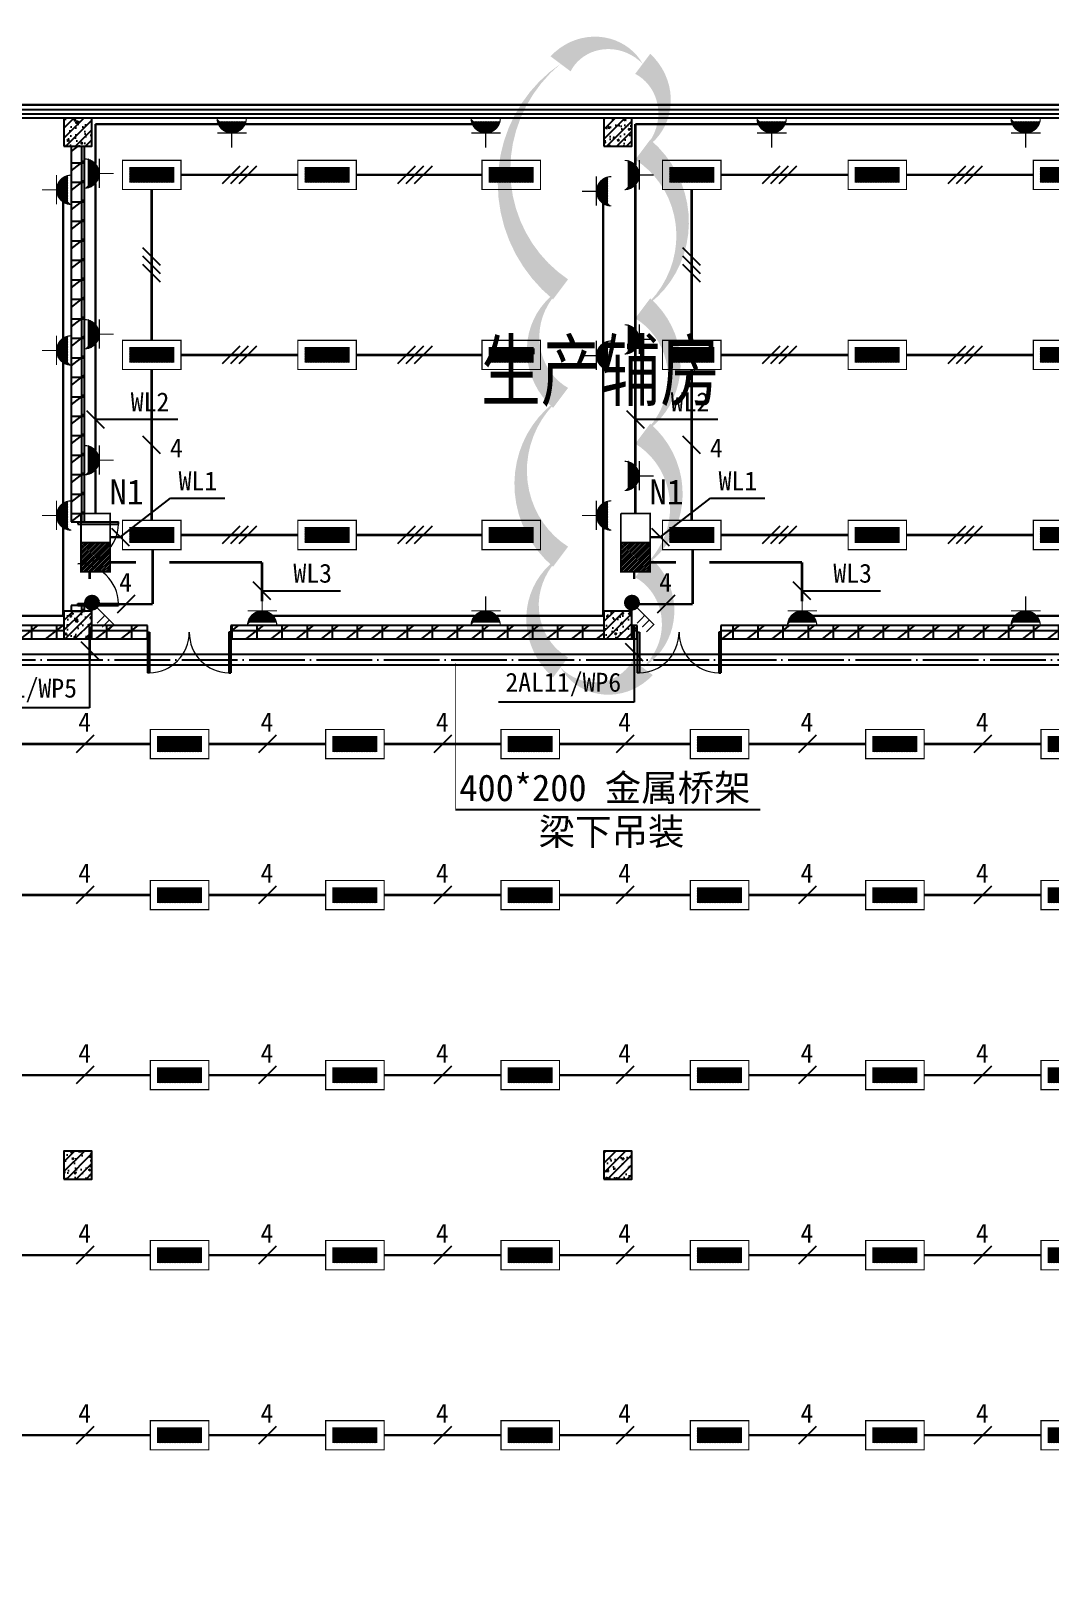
# Model space of a CAD drawing. Header units: millimetres. Extents: x -633009578 to 5705885, y -633235091 to 2571734.
# Drawn here: x 2823974 to 2842287, y 1965543 to 1993171 of the extents above; entities that cross this region are included whole.
import ezdxf

# ---------------------------------------------------------------- set-up
doc = ezdxf.new("R2010")
doc.units = ezdxf.units.MM
doc.header["$LTSCALE"] = 1000
doc.header["$MEASUREMENT"] = 0
doc.linetypes.add('DOTE', pattern=[2.4200000000000004, 2, -0.2, 0.02, -0.2])
doc.layers.get('0').update_dxf_attribs({"color": 9})
for name, color, linetype in [('3T_WOOD', 21, 'Continuous'), ('A-COLUM(柱)', 255, 'Continuous'), ('A-DOOR(门）', 4, 'Continuous'), ('A-F-AREA(计算)', 5, 'Continuous'), ('A-HATH(填充)', 8, 'Continuous'), ('A-TEXT(房间)', 243, 'Continuous'), ('A-WALL(墙)', 255, 'Continuous'), ('A-WINDOW（窗）', 4, 'Continuous'), ('DIM_MODI', 6, 'Continuous'), ('电-强电平面-标注', 3, 'Continuous'), ('电-强电平面-线缆', 3, 'Continuous'), ('电-桥架', 4, 'Continuous'), ('设备-插座', 3, 'Continuous'), ('设备-照明', 3, 'Continuous'), ('设备-箱柜', 3, 'Continuous')]:
    doc.layers.add(name, color=color, linetype=linetype)
doc.styles.add('_TCH', font='simhei.ttf', dxfattribs={"width": 0.75, "bigfont": 'hztxt.shx'})
doc.styles.add('ELEC-DIM', font='simhei.ttf')
doc.styles.add('IDQSTYLE', font='simhei.ttf', dxfattribs={"width": 0.707, "bigfont": 'hztxt.shx'})
pattern_1 = [(0, (-1310557.920547385, -2.793967723846436e-09), (0, 350), []), (37.875, (-1310157.920547385, -2.793967723846436e-09), (-169.61527734408, 218.0766567528281), []), (90, (-1310157.920547385, -2.793967723846436e-09), (-450, 2.755455298081545e-14), [])]

# ---------------------------------------------------------------- blocks, each defined once
blk = doc.blocks.new('$TCHSYS$WIN2D')
for p, q in [((-0.5, 0.5), (0.5, 0.5)), ((0.5, 0.1666666666666666), (-0.5, 0.1666666666666666)), ((0.5, -0.1666666666666667), (-0.5, -0.1666666666666667)), ((-0.4999999999999999, -0.5), (0.5, -0.5))]:
    blk.add_line(p, q)
blk = doc.blocks.new('$DorLib2D$00000002')
for p, q in [((-0.5, -5.684341886080802e-17), (-0.5000000000000007, 0.4875)), ((-0.4750000000000007, 0.4875), (-0.5000000000000007, 0.4875)), ((-0.475, -2.842170943040401e-17), (-0.4750000000000007, 0.4875)), ((0.475, -2.842170943040401e-17), (0.4750000000000007, 0.4875)), ((0.4750000000000007, 0.4875), (0.5000000000000007, 0.4875)), ((0.5, -5.684341886080802e-17), (0.5000000000000007, 0.4875)), ((-0.5, -5.684341886080802e-17), (-0.475, -2.842170943040401e-17)), ((0.5, -5.684341886080802e-17), (0.475, -2.842170943040401e-17))]:
    blk.add_line(p, q)
at = {"lineweight": 13}
for centre, start, end in [((-0.4875, -4.263256414560601e-17), 0, 88.53071641864632), ((0.4875, -4.263256414560601e-17), 91.4692835813537, 180)]:
    blk.add_arc(centre, 0.4875, start, end, dxfattribs=at)
blk = doc.blocks.new('_FZH')
h = blk.add_hatch()
h.set_pattern_fill('钢筋混凝土', color=256, scale=0.1, style=0)
h.set_pattern_definition([(45, (0, 0), (-0.1767766952966369, 0.1767766952966369), []), (50, (0, 0), (0.7172601826007535, -0.06275213498259512), [0.07500000000000001, -0.8250000000000001]), (355, (0, 0), (-0.138751333613, 0.7521921337000119), [0.06, -0.66]), (100.4514, (0.05977168000000001, -0.00522934), (0.5785093817140216, 0.6894395420609536), [0.06374019, -0.701142112]), (46.1842, (0, 0.2), (1.067241048625645, -0.1655190143290181), [0.1125, -1.2375]), (96.6356, (0.088936745, 0.186206693), (0.9346627055487033, 0.9741178709004418), [0.095610288, -1.051713]), (351.1842, (0, 0.2), (0.9346619451336272, 0.9741186009253247), [0.09000000000000001, -0.9900000000000001]), (21, (0.1, 0.15), (0.5969070521184617, -0.4026188906653388), [0.07500000000000001, -0.8250000000000001]), (326, (0.1, 0.15), (0.2433153319215824, 0.7251500450468529), [0.06, -0.66]), (71.4514, (0.149742233, 0.116448394), (0.84022262858149, 0.3225304967099524), [0.06374019, -0.701142112]), (37.50000000000001, (0, 0), (0.01215985531729062, 0.3328938538313115), [0, -0.652, 0, -0.67, 0, -0.6625000000000001]), (7.499999999999999, (0, 0), (0.2630695374421486, 0.3944117118823603), [0, -0.382, 0, -0.637, 0, -0.2525]), (-32.5, (-0.223, 0), (0.533822436172409, -0.02255487173437976), [0, -0.25, 0, -0.78, 0, -1.035]), (-42.5, (-0.323, 0), (0.5831861693423862, 0.1001049823323177), [0, -0.325, 0, -0.518, 0, -0.735])])
h.paths.add_polyline_path([(-0.5, -0.5), (0.5, -0.5), (0.5, 0.5), (-0.5, 0.5)])
blk.add_lwpolyline([(-0.5, -0.5), (0.5, -0.5), (0.5, 0.5), (-0.5, 0.5)], close=True)
blk = doc.blocks.new('9-3-1')
at = {"layer": 'A-HATH(填充)'}
h = blk.add_hatch(dxfattribs=at)
h.set_pattern_fill('空心砖', color=256, scale=100, style=0)
h.set_pattern_definition(pattern_1)
h.paths.add_polyline_path([(1168820.598288298, 1313122.080887664), (1168820.598288292, 1306372.080887347), (1169060.598288292, 1306372.080887347), (1169060.598288298, 1313122.080887664)])
h = blk.add_hatch(dxfattribs=at)
h.set_pattern_fill('空心砖', color=256, scale=100, style=0)
h.set_pattern_definition(pattern_1)
h.paths.add_polyline_path([(1168820.598288294, 1304772.080887664), (1169060.598288294, 1304772.080887664), (1169060.598288292, 1304872.080887855), (1168820.598288292, 1304872.080887855)])
h = blk.add_hatch(dxfattribs=at)
h.set_pattern_fill('空心砖', color=256, scale=100, style=0)
h.set_pattern_definition(pattern_1)
h.paths.add_polyline_path([(1168690.598288325, 1304272.080887664), (1168690.598288325, 1304512.080887653), (1161590.598288573, 1304512.080887661), (1161590.598288573, 1304272.080887661)])
h = blk.add_hatch(dxfattribs=at)
h.set_pattern_fill('空心砖', color=256, scale=100, style=0)
h.set_pattern_definition(pattern_1)
h.paths.add_polyline_path([(1169190.598288325, 1304512.080887657), (1169190.598288325, 1304272.080887647), (1170190.598288065, 1304272.080887624), (1170190.598288065, 1304512.080887675)])
h = blk.add_hatch(dxfattribs=at)
h.set_pattern_fill('空心砖', color=256, scale=100, style=0)
h.set_pattern_definition(pattern_1)
h.paths.add_polyline_path([(1178390.598288325, 1304272.080887664), (1178390.598288325, 1304512.080887653), (1171690.598288065, 1304512.080887675), (1171690.598288065, 1304272.080887624)])
h = blk.add_hatch(dxfattribs=at)
h.set_pattern_fill('空心砖', color=256, scale=100, style=0)
h.set_pattern_definition(pattern_1)
h.paths.add_polyline_path([(1178890.598288325, 1304512.080887627), (1178890.598288325, 1304272.080887663), (1178990.598288065, 1304272.080887667), (1178990.598288065, 1304512.080887617)])
h = blk.add_hatch(dxfattribs=at)
h.set_pattern_fill('空心砖', color=256, scale=100, style=0)
h.set_pattern_definition(pattern_1)
h.paths.add_polyline_path([(1188240.598288327, 1304272.080887664), (1188240.598288327, 1304512.080887652), (1180490.598288065, 1304512.080887617), (1180490.598288065, 1304272.080887667)])
at = {"layer": 'A-F-AREA(计算)'}
blk.add_lwpolyline([(1121700.575826842, 1313862.080936), (1255980.575826842, 1313862.080936), (1255980.575826842, 1177782.080936), (1121700.575826842, 1177782.080936)], close=True, dxfattribs=at)
at = {"layer": 'A-WALL(墙)'}
for p, q in [((1168820.598288298, 1313122.080887664), (1168820.598288292, 1306372.080887347)), ((1169060.598288292, 1306372.080887347), (1169060.598288298, 1313122.080887664)), ((1168820.598288292, 1306372.080887347), (1169060.598288292, 1306372.080887347)), ((1169060.598288292, 1304872.080887855), (1168820.598288292, 1304872.080887855)), ((1168820.598288292, 1304872.080887855), (1168820.598289033, 1304772.080887693)), ((1169060.598288902, 1304772.080887693), (1169060.598288292, 1304872.080887855)), ((1168690.598288553, 1304512.080887666), (1161590.598288573, 1304512.080887661)), ((1170190.598288065, 1304512.080887675), (1169190.598288553, 1304512.080887727)), ((1170190.598288065, 1304272.080887624), (1170190.598288065, 1304512.080887675)), ((1178390.598288553, 1304512.080887632), (1171690.598288065, 1304512.080887675)), ((1171690.598288065, 1304512.080887675), (1171690.598288065, 1304272.080887624)), ((1178990.598288065, 1304512.080887617), (1178890.598288553, 1304512.080887737)), ((1178990.598288065, 1304272.080887667), (1178990.598288065, 1304512.080887617)), ((1188240.598288553, 1304512.080887625), (1180490.598288065, 1304512.080887617)), ((1180490.598288065, 1304512.080887617), (1180490.598288065, 1304272.080887667)), ((1161590.598288573, 1304272.080887661), (1168690.598288553, 1304272.080887658)), ((1169190.598288553, 1304272.080887519), (1170190.598288065, 1304272.080887624)), ((1171690.598288065, 1304272.080887624), (1178390.598288553, 1304272.080887666)), ((1178890.598288553, 1304272.080887342), (1178990.598288065, 1304272.080887667)), ((1180490.598288065, 1304272.080887667), (1188240.598288553, 1304272.080887645))]:
    blk.add_line(p, q, dxfattribs=at)
at = {"layer": 'DIM_MODI', "color": 8}
blk.add_lwpolyline([(1177611.389501434, 1314599.572187651, 0, 450, 0.5), (1177611.389501434, 1310549.572187651, 0, 450, 0.5), (1177611.389501434, 1308599.572187651, 0, 450, 0.5), (1177611.389501434, 1305749.572187651, 0, 450, 0.5), (1177611.389501434, 1303758.751575226, 0, 450, 0.5), (1179087.587533767, 1303758.751575226, 0, 450, 0.5), (1179087.587533767, 1305558.751575226, 0, 450, 0.5), (1179087.587533767, 1307958.751575226, 0, 450, 0.5), (1179087.587533767, 1310208.751575226, 0, 450, 0.5), (1179087.587533767, 1313058.751575226, 0, 450, 0.5), (1179087.587533767, 1314599.572187651, 0, 450, 0.5)], format="xyseb", close=True, dxfattribs=at)
at = {"layer": 'A-COLUM(柱)', "xscale": 500, "yscale": 500, "zscale": 500}
for p in [(1168940.598288325, 1313372.080887664), (1178640.598288325, 1313372.080887664), (1168940.598288325, 1304522.080887664), (1178640.598288325, 1304522.080887664), (1168940.598288325, 1294822.080887664), (1178640.598288325, 1294822.080887664)]:
    blk.add_blockref('_FZH', p, dxfattribs=at)
at = {"layer": 'A-DOOR(门）', "extrusion": (0, 0, -1), "xscale": -1500, "yscale": 1500, "zscale": 1500}
for p, rotation in [((-1168940.598288298, 1305622.080887664), 90.00000000000001), ((-1170940.598288252, 1304392.080887653), 180), ((-1179740.598288252, 1304392.080887653), 180)]:
    blk.add_blockref('$DorLib2D$00000002', p, dxfattribs=dict(at, rotation=rotation))
at = {"layer": 'A-WINDOW（窗）', "extrusion": (0, 0, -1), "xscale": -50000.04198255227, "yscale": 240, "zscale": 50000.04198255227, "rotation": 180}
blk.add_blockref('$TCHSYS$WIN2D', (-1162840.577297804, 1313742.080887664), dxfattribs=at)
at = {"layer": 'A-TEXT(房间)', "style": '_TCH', "width": 0.75}
blk.add_text('生产辅房', height=1050, dxfattribs=at).set_placement((1176180.973669595, 1308564.934829714))
blk = doc.blocks.new('*X353')
at = {"color": 0, "linetype": 'Continuous'}
for p, q in [((277.1059544658493, 221.9516255332986), (279.536990929048, 224.3826619964973)), ((277.1059544658493, 222.2344682457732), (279.2541482165735, 224.3826619964973)), ((277.1059544658493, 222.5173109582479), (278.9713055040988, 224.3826619964973)), ((277.1059544658493, 222.8001536707225), (278.6884627916242, 224.3826619964973)), ((277.1059544658493, 223.0829963831971), (278.4056200791496, 224.3826619964973)), ((277.1059544658493, 223.3658390956717), (278.122777366675, 224.3826619964973)), ((277.1059544658493, 223.6486818081463), (277.8399346542004, 224.3826619964973)), ((277.1059544658493, 223.9315245206209), (277.5570919417257, 224.3826619964973)), ((277.1059544658493, 224.2143672330955), (277.2742492292511, 224.3826619964973)), ((277.3198336415227, 221.8826619964973), (279.8198336415227, 224.3826619964973)), ((277.6026763539973, 221.8826619964973), (280.1026763539973, 224.3826619964973)), ((277.8855190664719, 221.8826619964973), (280.3855190664719, 224.3826619964973)), ((278.1683617789465, 221.8826619964973), (280.6683617789466, 224.3826619964973)), ((278.4512044914212, 221.8826619964973), (280.9512044914212, 224.3826619964973)), ((278.7340472038958, 221.8826619964973), (281.2340472038958, 224.3826619964973)), ((279.0168899163704, 221.8826619964973), (281.5168899163704, 224.3826619964973)), ((279.299732628845, 221.8826619964973), (281.799732628845, 224.3826619964973)), ((279.5825753413196, 221.8826619964973), (282.0825753413196, 224.3826619964973)), ((279.8654180537943, 221.8826619964973), (282.3654180537943, 224.3826619964973)), ((280.1482607662689, 221.8826619964973), (282.6482607662689, 224.3826619964973)), ((280.4311034787435, 221.8826619964973), (282.9311034787435, 224.3826619964973)), ((280.7139461912181, 221.8826619964973), (283.2139461912181, 224.3826619964973)), ((280.9967889036927, 221.8826619964973), (283.4967889036927, 224.3826619964973)), ((281.2796316161674, 221.8826619964973), (283.7796316161674, 224.3826619964973)), ((281.5624743286419, 221.8826619964973), (284.062474328642, 224.3826619964973)), ((281.8453170411166, 221.8826619964973), (284.3453170411166, 224.3826619964973)), ((282.1281597535912, 221.8826619964973), (284.6059544658494, 224.3604567087555)), ((282.4110024660658, 221.8826619964973), (284.6059544658494, 224.0776139962809)), ((282.6938451785405, 221.8826619964973), (284.6059544658494, 223.7947712838063)), ((282.976687891015, 221.8826619964973), (284.6059544658494, 223.5119285713317)), ((283.2595306034897, 221.8826619964973), (284.6059544658494, 223.229085858857)), ((283.5423733159643, 221.8826619964973), (284.6059544658494, 222.9462431463824)), ((283.8252160284389, 221.8826619964973), (284.6059544658494, 222.6634004339078)), ((284.1080587409135, 221.8826619964973), (284.6059544658494, 222.3805577214332)), ((284.3909014533882, 221.8826619964973), (284.6059544658494, 222.0977150089586))]:
    blk.add_line(p, q, dxfattribs=at)
blk = doc.blocks.new('HC000062')
at = {"color": 0, "linetype": 'Continuous', "const_width": 0.2}
for points in [[(-4.97662087547036, 2.499999999999943), (5.023379124529697, 2.499999999999943), (5.023379124529697, -2.500000000000057), (-4.97662087547036, -2.500000000000057), (-4.97662087547036, 2.499999999999943)], [(-3.72662087547036, 1.25), (-3.72662087547036, -1.250000000000057), (3.773379124529697, -1.250000000000057), (3.773379124529697, 1.25), (-3.72662087547036, 1.25)]]:
    blk.add_lwpolyline(points, dxfattribs=at)
at = {"color": 0, "linetype": 'Continuous'}
blk.add_blockref('*X353', (-280.8325753413197, -223.1326619964974), dxfattribs=at)
at = {"color": 0, "style": 'IDQSTYLE', "width": 0.7}
blk.add_attdef('PSFHATT', (7.023379124529697, -2.500000000000057), '', height=2.5, dxfattribs=at)
blk = doc.blocks.new('*X285')
at = {"color": 0, "linetype": 'Continuous'}
for p, q in [((159.595646846908, 156.7672197221619), (159.6233466819307, 156.7949195571846)), ((159.6640079704214, 156.5527381332005), (159.9061893944054, 156.7949195571846)), ((159.747532531186, 156.3534199814905), (160.18903210688, 156.7949195571846)), ((159.8446775338837, 156.1677222717137), (160.4718748193546, 156.7949195571846)), ((159.9544025265515, 155.9946045519069), (160.7547175318292, 156.7949195571846)), ((160.0760273856543, 155.833386698535), (161.0375602443038, 156.7949195571846)), ((160.2091522122192, 155.6836688126253), (161.3204029567785, 156.7949195571846)), ((160.3536147760518, 155.5452886639833), (161.6032456692531, 156.7949195571846)), ((160.5094741859558, 155.4183053614127), (161.8860883817277, 156.7949195571846)), ((160.6770167777584, 155.3030052407406), (162.1689310942023, 156.7949195571846)), ((160.8567856433337, 155.1999313938414), (162.451773806677, 156.7949195571846)), ((161.0496413096342, 155.1099443476672), (162.7346165191516, 156.7949195571846)), ((161.2568708631404, 155.0343311886988), (163.0174592316262, 156.7949195571846)), ((161.4803825063601, 154.9750001194438), (163.3003019441008, 156.7949195571846)), ((161.7230685552892, 154.9348434558983), (163.5831446565754, 156.7949195571846)), ((161.9895441276247, 154.9184763157592), (163.86598736905, 156.7949195571846)), ((162.2878715788766, 154.9339610545365), (164.4937876543064, 157.1398771299663)), ((162.6346011340941, 154.9978478972794), (164.4299008115636, 156.7931475747489)), ((163.0778250055067, 155.1582290562173), (164.2695196526256, 156.3499237033363))]:
    blk.add_line(p, q, dxfattribs=at)
blk = doc.blocks.new('HC001597')
at = {"color": 0, "linetype": 'Continuous', "const_width": 0.2}
for points in [[(0, 1.876521703951876), (0, 4.376521703951876)], [(2.549372027147328, 1.900129832397506), (-2.483025305961492, 1.900129832397506)], [(2.421006983541884, 0), (-2.421006983541884, 0)]]:
    blk.add_lwpolyline(points, dxfattribs=at)
blk.add_lwpolyline([(2.5, -0.6234782960481243, 0.1989123673796542), (1.76776695296634, 1.144288656918215, 0.1989123673796558), (4.205349176516791e-17, 1.876521703951876, 0.1989123673796558), (-1.76776695296634, 1.144288656918216, 0.1989123673796542), (-2.5, -0.6234782960481239)], format="xyb", dxfattribs=at)
at = {"color": 0, "linetype": 'Continuous', "rotation": 180}
blk.add_blockref('*X285', (162.0093508556101, 156.7949195571846), dxfattribs=at)
at = {"color": 0, "style": 'IDQSTYLE', "width": 0.7}
blk.add_attdef('PSFHATT', (4.549372027147328, -0.6234783060481244), '', height=2.5, dxfattribs=at)
blk = doc.blocks.new('*X153')
at = {"color": 0, "linetype": 'Continuous'}
for p, q in [((234.7655414724513, 317.9212989399893), (239.3433150387835, 322.4990725063215)), ((234.7655414724513, 318.3455630087012), (238.9190509700716, 322.4990725063215)), ((234.7655414724513, 318.7698270774131), (238.4947869013596, 322.4990725063215)), ((234.7655414724513, 319.1940911461251), (238.0705228326477, 322.4990725063215)), ((234.7655414724513, 319.618355214837), (237.6462587639358, 322.4990725063215)), ((234.7655414724513, 320.0426192835489), (237.2219946952239, 322.4990725063215)), ((234.7655414724513, 320.4668833522609), (236.797730626512, 322.4990725063215)), ((234.7655414724513, 320.8911474209728), (236.3734665578, 322.4990725063215)), ((234.7655414724513, 321.3154114896847), (235.9492024890881, 322.4990725063215)), ((234.7655414724513, 321.7396755583966), (235.5249384203761, 322.4990725063215)), ((234.7655414724513, 322.1639396271086), (235.1006743516642, 322.4990725063215)), ((234.7675791074955, 317.4990725063215), (239.7655414724513, 322.4970348712774)), ((235.1918431762074, 317.4990725063215), (239.7655414724513, 322.0727708025654)), ((235.6161072449193, 317.4990725063215), (239.7655414724513, 321.6485067338535)), ((236.0403713136312, 317.4990725063215), (239.7655414724513, 321.2242426651416)), ((236.4646353823431, 317.4990725063215), (239.7655414724513, 320.7999785964296)), ((236.8888994510551, 317.4990725063215), (239.7655414724513, 320.3757145277177)), ((237.313163519767, 317.4990725063215), (239.7655414724513, 319.9514504590058)), ((237.7374275884789, 317.4990725063215), (239.7655414724513, 319.5271863902939)), ((238.1616916571909, 317.4990725063215), (239.7655414724513, 319.1029223215819)), ((238.5859557259028, 317.4990725063215), (239.7655414724513, 318.67865825287)), ((239.0102197946147, 317.4990725063215), (239.7655414724513, 318.2543941841581)), ((239.4344838633266, 317.4990725063215), (239.7655414724513, 317.8301301154461))]:
    blk.add_line(p, q, dxfattribs=at)
blk = doc.blocks.new('HC000435')
at = {"color": 0, "linetype": 'Continuous'}
blk.add_line((2.5, 0), (-2.5, 0), dxfattribs=at)
at = {"color": 0, "linetype": 'Continuous', "const_width": 0.3}
for points in [[(2.5, 0), (2.5, 5), (-2.5, 5)], [(-2.5, 5), (-2.5, 0)], [(-2.5, 0), (-2.5, -5), (2.5, -5), (2.5, 0)]]:
    blk.add_lwpolyline(points, dxfattribs=at)
at = {"color": 0, "linetype": 'Continuous'}
blk.add_blockref('*X153', (-237.2655414724513, -322.4990725063215), dxfattribs=at)
at = {"color": 0, "style": 'IDQSTYLE', "width": 0.7}
blk.add_attdef('PSFHATT', (4.500000000000028, -5), '', height=2.5, dxfattribs=at)
blk = doc.blocks.new('*X155')
at = {"color": 0, "linetype": 'Continuous'}
for p, q in [((261.9988066744281, 135.850956910748), (263.2375091559566, 137.0896593922765)), ((262.0234026256783, 135.5927101495236), (263.4957559171792, 137.0650634410244)), ((262.0463461952987, 136.1813391440932), (262.9071269225657, 137.0421198713602)), ((262.0884022348038, 135.3748670461744), (263.7135990205094, 137.00006383188)), ((262.1829592200917, 135.1865813189878), (263.9018847477136, 136.9055068466096)), ((262.3023466942452, 135.0231260806666), (264.0653399860179, 136.7861193724393)), ((262.4446987243758, 134.8826353983226), (264.205830668362, 136.6437673423088)), ((262.6100901587723, 134.7651841202445), (264.3232819464568, 136.478375907929)), ((262.8005700291263, 134.6728212781239), (264.4156447885779, 136.2878960375755)), ((263.0211904412342, 134.6105989777572), (264.4778670889456, 136.0672756254685)), ((263.2836307586351, 134.5901965826834), (264.4982694840214, 135.8048353080697)), ((263.6234742990336, 134.6471974106073), (264.4412686561033, 135.464991767677))]:
    blk.add_line(p, q, dxfattribs=at)
blk = doc.blocks.new('HC000111')
at = {"color": 0, "linetype": 'Continuous', "const_width": 0.2}
for points in [[(0.8838834764831975, 2.133883476483163), (3.750000000000091, 5), (5.000000000000091, 3.75)], [(2.221789122165297, 3.388795923702901), (3.514416944097014, 2.132759994237858)], [(2.898879886034229, 4.275409520972289), (4.191507707965946, 3.019373591507303)]]:
    blk.add_lwpolyline(points, dxfattribs=at)
blk.add_lwpolyline([(0.8838834764833108, 0.3661165235168934, 0.1989123673796338), (1.250000000000034, 1.250000000000057, 0.1989123673796269), (0.8838834764832544, 2.13388347648322, 0.1989123673796352), (9.12880881998035e-14, 2.5, 0.1989123673796539), (-0.8838834764830719, 2.13388347648322, 0.1989123673796721), (-1.249999999999966, 1.250000000000057, 0.1989123673796564), (-0.8838834764831855, 0.3661165235168368, 0.198912367379673), (9.087175456556906e-14, 0, 0.198912367379652)], format="xyb", close=True, dxfattribs=at)
at = {"color": 0, "linetype": 'Continuous'}
blk.add_blockref('*X155', (-263.2487560761181, -134.5897099905746), dxfattribs=at)
at = {"color": 0, "style": 'IDQSTYLE', "width": 0.7}
blk.add_attdef('PSFHATT', (7.000000000000091, -1e-08), '', height=2.5, dxfattribs=at)

msp = doc.modelspace()

# ---------------------------------------------------------------- linework, layer by layer
at = {"layer": '电-强电平面-标注'}
for p, q in [((2827731.547865591, 1990742.02928151), (2827413.349814056, 1990423.831229976)), ((2827881.547865591, 1990742.02928151), (2827563.349814056, 1990423.831229976)), ((2828031.547865591, 1990742.02928151), (2827713.349814056, 1990423.831229976)), ((2830881.547865591, 1990742.02928151), (2830563.349814056, 1990423.831229976)), ((2831031.547865591, 1990742.02928151), (2830713.349814056, 1990423.831229976)), ((2831181.547865591, 1990742.02928151), (2830863.349814056, 1990423.831229976)), ((2837431.547865591, 1990742.029281502), (2837113.349814056, 1990423.831229969)), ((2837581.547865591, 1990742.029281502), (2837263.349814056, 1990423.831229969)), ((2837731.547865591, 1990742.029281502), (2837413.349814056, 1990423.831229969)), ((2840765.047865591, 1990742.029281502), (2840446.849814056, 1990423.831229969)), ((2840915.047865591, 1990742.029281502), (2840596.849814056, 1990423.831229969)), ((2841065.047865591, 1990742.029281502), (2840746.849814056, 1990423.831229969)), ((2826304.093057515, 1988957.164563309), (2825985.895005982, 1989275.362614844)), ((2836004.093057515, 1988957.164563301), (2835685.895005982, 1989275.362614836)), ((2826304.093057515, 1988807.164563309), (2825985.895005982, 1989125.362614844)), ((2826304.093057515, 1988657.164563309), (2825985.895005982, 1988975.362614844)), ((2836004.093057515, 1988807.164563301), (2835685.895005982, 1989125.362614836)), ((2836004.093057515, 1988657.164563301), (2835685.895005982, 1988975.362614836)), ((2827731.547865591, 1987508.695948176), (2827413.349814056, 1987190.497896643)), ((2827881.547865591, 1987508.695948176), (2827563.349814056, 1987190.497896643)), ((2828031.547865591, 1987508.695948176), (2827713.349814056, 1987190.497896643)), ((2830881.547865591, 1987508.695948176), (2830563.349814056, 1987190.497896643)), ((2831031.547865591, 1987508.695948176), (2830713.349814056, 1987190.497896643)), ((2831181.547865591, 1987508.695948176), (2830863.349814056, 1987190.497896643)), ((2837431.547865591, 1987508.695948169), (2837113.349814056, 1987190.497896636)), ((2837581.547865591, 1987508.695948169), (2837263.349814056, 1987190.497896636)), ((2837731.547865591, 1987508.695948169), (2837413.349814056, 1987190.497896636)), ((2840765.047865591, 1987508.695948169), (2840446.849814056, 1987190.497896636)), ((2840915.047865591, 1987508.695948169), (2840596.849814056, 1987190.497896636)), ((2841065.047865591, 1987508.695948169), (2840746.849814056, 1987190.497896636)), ((2824976.400974233, 1986353.099025752), (2825294.599025768, 1986034.900974219)), ((2825135.5, 1986193.999999986), (2825623.5, 1986193.999999986)), ((2825623.5, 1986193.999999986), (2826618.436708861, 1986193.999999986)), ((2834676.400974233, 1986353.099025745), (2834994.599025768, 1986034.900974212)), ((2834835.5, 1986193.999999978), (2835323.5, 1986193.999999978)), ((2835323.5, 1986193.999999978), (2836318.436708861, 1986193.999999978)), ((2826304.093057516, 1985573.831229976), (2825985.895005981, 1985892.02928151)), ((2836004.093057516, 1985573.831229969), (2835685.895005981, 1985892.029281502)), ((2825582, 1984077.869160538), (2826483.5, 1984774.999999986)), ((2826483.5, 1984774.999999986), (2827459.449367089, 1984774.999999986)), ((2835282, 1984077.869160531), (2836183.5, 1984774.999999978)), ((2836183.5, 1984774.999999978), (2837159.449367089, 1984774.999999978)), ((2827731.547865591, 1984275.362614843), (2827413.349814056, 1983957.16456331)), ((2827881.547865591, 1984275.362614843), (2827563.349814056, 1983957.16456331)), ((2828031.547865591, 1984275.362614843), (2827713.349814056, 1983957.16456331)), ((2830881.547865591, 1984275.362614843), (2830563.349814056, 1983957.16456331)), ((2831031.547865591, 1984275.362614843), (2830713.349814056, 1983957.16456331)), ((2831181.547865591, 1984275.362614843), (2830863.349814056, 1983957.16456331)), ((2837431.547865591, 1984275.362614835), (2837113.349814056, 1983957.164563302)), ((2837581.547865591, 1984275.362614835), (2837263.349814056, 1983957.164563302)), ((2837731.547865591, 1984275.362614835), (2837413.349814056, 1983957.164563302)), ((2840765.047865591, 1984275.362614835), (2840446.849814056, 1983957.164563302)), ((2840915.047865591, 1984275.362614835), (2840596.849814056, 1983957.164563302)), ((2841065.047865591, 1984275.362614835), (2840746.849814056, 1983957.164563302)), ((2825422.900974232, 1984236.968186304), (2825741.099025768, 1983918.770134773)), ((2835122.900974232, 1984236.968186297), (2835441.099025768, 1983918.770134765)), ((2828285.599025767, 1982954.400974219), (2827967.400974233, 1983272.599025752)), ((2837985.599025767, 1982954.400974212), (2837667.400974233, 1983272.599025745)), ((2825841.622489381, 1983033.099025753), (2825523.424437848, 1982714.900974218)), ((2828126.5, 1983113.499999986), (2828545, 1983113.499999986)), ((2828545, 1983113.499999986), (2829539.936708861, 1983113.499999986)), ((2835541.622489381, 1983033.099025745), (2835223.424437848, 1982714.900974211)), ((2837826.5, 1983113.499999978), (2838245, 1983113.499999978)), ((2838245, 1983113.499999978), (2839239.936708861, 1983113.499999978)), ((2824871.805677295, 1982203.599025767), (2825190.003728829, 1981885.400974233)), ((2825030.904703062, 1982044.5), (2825030.904703062, 1981010)), ((2834652.829540906, 1982174.599025767), (2834971.02759244, 1981856.400974233)), ((2834811.928566673, 1982015.5), (2834811.928566673, 1981115.5)), ((2825030.904703062, 1981010), (2822598.626222049, 1981010)), ((2834811.928566673, 1981115.5), (2832373.953883129, 1981115.5)), ((2825106.547865569, 1980521.029281538), (2824788.349814036, 1980202.831230003)), ((2828381.54786559, 1980521.029281525), (2828063.349814057, 1980202.83122999)), ((2831531.54786559, 1980521.029281525), (2831213.349814057, 1980202.83122999)), ((2834806.547865569, 1980521.029281538), (2834488.349814036, 1980202.831230003)), ((2838081.54786559, 1980521.029281525), (2837763.349814057, 1980202.83122999)), ((2841231.54786559, 1980521.029281525), (2840913.349814057, 1980202.83122999)), ((2825106.547865569, 1977808.695948195), (2824788.349814036, 1977490.49789666)), ((2828381.54786559, 1977808.695948191), (2828063.349814057, 1977490.497896657)), ((2831531.54786559, 1977808.695948191), (2831213.349814057, 1977490.497896657)), ((2834806.547865569, 1977808.695948195), (2834488.349814036, 1977490.49789666)), ((2838081.54786559, 1977808.695948191), (2837763.349814057, 1977490.497896657)), ((2841231.54786559, 1977808.695948191), (2840913.349814057, 1977490.497896657)), ((2825106.547865569, 1974575.362614861), (2824788.349814036, 1974257.164563327)), ((2828381.54786559, 1974575.362614858), (2828063.349814057, 1974257.164563323)), ((2831531.54786559, 1974575.362614858), (2831213.349814057, 1974257.164563323)), ((2834806.547865569, 1974575.362614861), (2834488.349814036, 1974257.164563327)), ((2838081.54786559, 1974575.362614858), (2837763.349814057, 1974257.164563323)), ((2841231.54786559, 1974575.362614858), (2840913.349814057, 1974257.164563323)), ((2825106.547865569, 1971342.029281528), (2824788.349814036, 1971023.831229993)), ((2828381.54786559, 1971342.029281525), (2828063.349814057, 1971023.83122999)), ((2831531.54786559, 1971342.029281525), (2831213.349814057, 1971023.83122999)), ((2834806.547865569, 1971342.029281528), (2834488.349814036, 1971023.831229993)), ((2838081.54786559, 1971342.029281525), (2837763.349814057, 1971023.83122999)), ((2841231.54786559, 1971342.029281525), (2840913.349814057, 1971023.83122999)), ((2825106.547865569, 1968108.695948195), (2824788.349814036, 1967790.49789666)), ((2828381.54786559, 1968108.695948191), (2828063.349814057, 1967790.497896657)), ((2831531.54786559, 1968108.695948191), (2831213.349814057, 1967790.497896657)), ((2834806.547865569, 1968108.695948195), (2834488.349814036, 1967790.49789666)), ((2838081.54786559, 1968108.695948191), (2837763.349814057, 1967790.497896657)), ((2841231.54786559, 1968108.695948191), (2840913.349814057, 1967790.497896657))]:
    msp.add_line(p, q, dxfattribs=at)
at = {"layer": '电-强电平面-线缆', "color": 1, "linetype": 'Continuous', "const_width": 45}
for points in [[(2825135.5, 1990782.167538046), (2825135.5, 1991494.499999986)], [(2825135.5, 1991494.499999986), (2827342.457099674, 1991494.499999986)], [(2827823.542900326, 1991494.499999986), (2831905.457099674, 1991494.499999986)], [(2834835.5, 1990755.667538038), (2834835.5, 1991494.499999978)], [(2834835.5, 1991494.499999978), (2837042.457099674, 1991494.499999978)], [(2837523.542900326, 1991494.499999978), (2841605.457099674, 1991494.499999978)], [(2825135.5, 1985635.167538046), (2825135.5, 1990431.832461925)], [(2826144.994031748, 1990320.430255743), (2826144.994031748, 1987612.09692241)], [(2826672.448839824, 1990582.930255743), (2828772.448839824, 1990582.930255743)], [(2829822.448839824, 1990582.930255743), (2832080.948839824, 1990582.930255743)], [(2834835.5, 1985351.667538038), (2834835.5, 1990405.332461917)], [(2835844.994031748, 1990320.430255736), (2835844.994031748, 1987612.096922402)], [(2836372.448839824, 1990582.930255736), (2838655.948839824, 1990582.930255736)], [(2839705.948839824, 1990582.930255736), (2841982.948839824, 1990582.930255736)], [(2824556.203309018, 1984686.11438491), (2824556.203309018, 1990095.885615061)], [(2834256.203309022, 1984686.114384902), (2834256.203309022, 1990069.385615053)], [(2826672.448839824, 1987349.59692241), (2828772.448839824, 1987349.59692241)], [(2829822.448839824, 1987349.59692241), (2832080.948839824, 1987349.59692241)], [(2836372.448839824, 1987349.596922402), (2838655.948839824, 1987349.596922402)], [(2839705.948839824, 1987349.596922402), (2841982.948839824, 1987349.596922402)], [(2826144.994031748, 1987087.09692241), (2826144.994031748, 1984378.763589076)], [(2835844.994031748, 1987087.096922402), (2835844.994031748, 1984378.763589069)], [(2825135.5, 1984502.499999986), (2825135.5, 1985284.832461925)], [(2834835.5, 1984502.499999978), (2834835.5, 1985001.332461917)], [(2824556.203309018, 1982663.999999993), (2824556.203309018, 1984246.885615061)], [(2834256.203309022, 1982663.999999985), (2834256.203309022, 1984246.885615053)], [(2825400.5, 1984077.869160538), (2825622.448839803, 1984077.869160538)], [(2826672.448839824, 1984116.263589076), (2828772.448839824, 1984116.263589076)], [(2829822.448839824, 1984116.263589076), (2832080.948839824, 1984116.263589076)], [(2835100.5, 1984077.869160531), (2835322.448839803, 1984077.869160531)], [(2836372.448839824, 1984116.263589069), (2838655.948839824, 1984116.263589069)], [(2839705.948839824, 1984116.263589069), (2841982.948839824, 1984116.263589069)], [(2826163.127984136, 1982873.999999986), (2826163.127984136, 1983853.76358907)], [(2835863.127984136, 1982873.999999978), (2835863.127984136, 1983853.763589062)], [(2825030.904703062, 1983324.689733231), (2825030.904703062, 1983452.499999986)], [(2825400.5, 1983625.797569716), (2825863.127984136, 1983625.797569716)], [(2826463.127984136, 1983625.797569716), (2828126.5, 1983625.797569716)], [(2828126.5, 1983625.797569716), (2828126.5, 1982927.499999986)], [(2834811.928566673, 1983325.958976898), (2834811.928566673, 1983452.499999978)], [(2835100.5, 1983625.797569709), (2835563.127984136, 1983625.797569709)], [(2836163.127984136, 1983625.797569709), (2837826.5, 1983625.797569709)], [(2837826.5, 1983625.797569709), (2837826.5, 1982927.499999978)], [(2825201.918943093, 1982873.999999986), (2826163.127984136, 1982873.999999986)], [(2834901.918943093, 1982873.999999978), (2835863.127984136, 1982873.999999978)], [(2823142.18821713, 1982663.999999993), (2824556.203309018, 1982663.999999993)], [(2828327.18821713, 1982663.999999986), (2831949.81178287, 1982663.999999986)], [(2832342.18821713, 1982663.999999986), (2834256.203309022, 1982663.999999985)], [(2838027.18821713, 1982663.999999978), (2841649.81178287, 1982663.999999978)], [(2842042.18821713, 1982663.999999978), (2844236.203309069, 1982663.99999998)], [(2825030.904703062, 1981876.5), (2825030.904703062, 1982476.310266741)], [(2834811.928566673, 1981876.5), (2834811.928566673, 1982475.041023058)], [(2823772.448839803, 1980361.930255771), (2826122.448839803, 1980361.930255771)], [(2827172.448839824, 1980361.930255757), (2829272.448839824, 1980361.930255757)], [(2830322.448839824, 1980361.930255757), (2832422.448839824, 1980361.930255757)], [(2833472.448839803, 1980361.930255771), (2835822.448839803, 1980361.930255771)], [(2836872.448839824, 1980361.930255757), (2838972.448839824, 1980361.930255757)], [(2840022.448839824, 1980361.930255757), (2842122.448839824, 1980361.930255757)], [(2823772.448839803, 1977649.596922427), (2826122.448839803, 1977649.596922427)], [(2827172.448839824, 1977649.596922424), (2829272.448839824, 1977649.596922424)], [(2830322.448839824, 1977649.596922424), (2832422.448839824, 1977649.596922424)], [(2833472.448839803, 1977649.596922427), (2835822.448839803, 1977649.596922427)], [(2836872.448839824, 1977649.596922424), (2838972.448839824, 1977649.596922424)], [(2840022.448839824, 1977649.596922424), (2842122.448839824, 1977649.596922424)], [(2823772.448839803, 1974416.263589094), (2826122.448839803, 1974416.263589094)], [(2827172.448839824, 1974416.263589091), (2829272.448839824, 1974416.263589091)], [(2830322.448839824, 1974416.263589091), (2832422.448839824, 1974416.263589091)], [(2833472.448839803, 1974416.263589094), (2835822.448839803, 1974416.263589094)], [(2836872.448839824, 1974416.263589091), (2838972.448839824, 1974416.263589091)], [(2840022.448839824, 1974416.263589091), (2842122.448839824, 1974416.263589091)], [(2823772.448839803, 1971182.930255761), (2826122.448839803, 1971182.930255761)], [(2827172.448839824, 1971182.930255757), (2829272.448839824, 1971182.930255757)], [(2830322.448839824, 1971182.930255757), (2832422.448839824, 1971182.930255757)], [(2833472.448839803, 1971182.930255761), (2835822.448839803, 1971182.930255761)], [(2836872.448839824, 1971182.930255757), (2838972.448839824, 1971182.930255757)], [(2840022.448839824, 1971182.930255757), (2842122.448839824, 1971182.930255757)], [(2823772.448839803, 1967949.596922427), (2826122.448839803, 1967949.596922427)], [(2827172.448839824, 1967949.596922424), (2829272.448839824, 1967949.596922424)], [(2830322.448839824, 1967949.596922424), (2832422.448839824, 1967949.596922424)], [(2833472.448839803, 1967949.596922427), (2835822.448839803, 1967949.596922427)], [(2836872.448839824, 1967949.596922424), (2838972.448839824, 1967949.596922424)], [(2840022.448839824, 1967949.596922424), (2842122.448839824, 1967949.596922424)]]:
    msp.add_lwpolyline(points, dxfattribs=at)
at = {"layer": '电-桥架', "color": 5, "linetype": 'DOTE', "ltscale": 0.5}
msp.add_line((2807328, 1981876.5), (2846175.454452639, 1981876.5), dxfattribs=at)
at = {"layer": '电-桥架', "ltscale": 0.5}
msp.add_lwpolyline([(2846175.45445264, 1981776.5), (2807328, 1981776.5), (2807328, 1981976.5), (2846175.454452639, 1981976.5)], close=True, dxfattribs=at)
at = {"layer": '设备-箱柜', "color": 6}
msp.add_lwpolyline([(2831608.994232989, 1981813.5, 12, 12, 0), (2831608.994232989, 1979180.92788831, 12, 12, 0), (2831608.994232989, 1979180.92788831, 36, 36, 0), (2837080.937985329, 1979180.92788831, 36, 36, 0)], format="xyseb", dxfattribs=at)

# ---------------------------------------------------------------- block references
at = {"layer": '3T_WOOD'}
msp.add_blockref('9-3-1', (1655879.395743424, 677977.51603476), dxfattribs=at)
at = {"layer": '设备-插座', "yscale": 105, "zscale": 105}
for p, xscale, rotation in [((2827583, 1991534.131701325), -105, 180), ((2832146, 1991534.131701325), -105, 180), ((2837283, 1991534.131701317), -105, 180), ((2841846, 1991534.131701317), -105, 180), ((2825005.459252865, 1990606.999999985), -105, 270), ((2834705.459252865, 1990580.499999978), -105, 270), ((2824634.528810631, 1990315.499999985), 105, 90), ((2834334.528810636, 1990288.999999978), 105, 90), ((2825005.459252865, 1987721.999999985), -105, 270), ((2834705.459252865, 1987628.999999978), -105, 270), ((2824634.528810631, 1987430.499999985), 105, 90), ((2834334.528810636, 1987337.499999978), 105, 90), ((2825005.459252865, 1985459.999999985), -105, 270), ((2834705.459252865, 1985176.499999978), -105, 270), ((2824634.528810631, 1984466.499999985), 105, 90), ((2834334.528810636, 1984466.499999978), 105, 90)]:
    msp.add_blockref('HC001597', p, dxfattribs=dict(at, xscale=xscale, rotation=rotation))
at = {"layer": '设备-插座', "xscale": 105, "yscale": 105, "zscale": 105}
for p in [(2828131, 1982555.062143519), (2832146, 1982555.062143519), (2837831, 1982555.062143512), (2841846, 1982555.062143512)]:
    msp.add_blockref('HC001597', p, dxfattribs=at)
at = {"layer": '设备-照明', "xscale": 105, "yscale": 105, "zscale": 105}
for p in [(2826144.994031727, 1990582.930255756), (2829294.994031727, 1990582.930255756), (2832603.494031727, 1990582.930255756), (2835844.994031727, 1990582.930255749), (2839178.494031727, 1990582.930255749), (2842505.494031727, 1990582.930255749), (2826144.994031727, 1987349.596922413), (2829294.994031727, 1987349.596922413), (2832603.494031727, 1987349.596922413), (2835844.994031727, 1987349.596922406), (2839178.494031727, 1987349.596922406), (2842505.494031727, 1987349.596922406), (2826144.994031727, 1984116.26358907), (2829294.994031727, 1984116.26358907), (2832603.494031727, 1984116.26358907), (2835844.994031727, 1984116.263589062), (2839178.494031727, 1984116.263589062), (2842505.494031727, 1984116.263589062), (2826644.994031727, 1980361.930255771), (2829794.994031727, 1980361.930255771), (2832944.994031727, 1980361.930255771), (2836344.994031727, 1980361.930255771), (2839494.994031727, 1980361.930255771), (2842644.994031727, 1980361.930255771), (2826644.994031727, 1977649.596922427), (2829794.994031727, 1977649.596922427), (2832944.994031727, 1977649.596922427), (2836344.994031727, 1977649.596922427), (2839494.994031727, 1977649.596922427), (2842644.994031727, 1977649.596922427), (2826644.994031727, 1974416.263589084), (2829794.994031727, 1974416.263589084), (2832944.994031727, 1974416.263589084), (2836344.994031727, 1974416.263589084), (2839494.994031727, 1974416.263589084), (2842644.994031727, 1974416.263589084), (2826644.994031727, 1971182.930255771), (2829794.994031727, 1971182.930255771), (2832944.994031727, 1971182.930255771), (2836344.994031727, 1971182.930255771), (2839494.994031727, 1971182.930255771), (2842644.994031727, 1971182.930255771), (2826644.994031727, 1967949.596922427), (2829794.994031727, 1967949.596922427), (2832944.994031727, 1967949.596922427), (2836344.994031727, 1967949.596922427), (2839494.994031727, 1967949.596922427), (2842644.994031727, 1967949.596922427)]:
    msp.add_blockref('HC000062', p, dxfattribs=at)
at = {"layer": '设备-照明', "xscale": 105, "yscale": 105, "zscale": 105, "rotation": 270}
for p in [(2824942.122015864, 1982900.499999986), (2834642.122015864, 1982900.499999978)]:
    msp.add_blockref('HC000111', p, dxfattribs=at)
at = {"layer": '设备-箱柜', "xscale": 105, "yscale": 105, "zscale": 105}
for p in [(2825138, 1983977.499999986), (2834838, 1983977.499999978)]:
    msp.add_blockref('HC000435', p, dxfattribs=at)

# ---------------------------------------------------------------- texts
at = {"layer": '电-强电平面-标注', "style": 'ELEC-DIM'}
for s, height, p in [('WL2', 339.8734177215189, (2825769.702531645, 1986336.405063277)), ('WL2', 339.8734177215189, (2835469.702531645, 1986336.405063269)), ('4', 339.8734177215189, (2826473.475044406, 1985507.930255745)), ('4', 339.8734177215189, (2836173.475044406, 1985507.930255738)), ('N1', 450, (2825392, 1984664.999999986)), ('WL1', 339.8734177215189, (2826629.702531645, 1984917.405063277)), ('N1', 450, (2835092, 1984664.999999978)), ('WL1', 339.8734177215189, (2836329.702531645, 1984917.405063269)), ('4', 339.8734177215189, (2825561.00447627, 1983098.999999986)), ('WL3', 339.8734177215189, (2828691.202531645, 1983259.702531631)), ('4', 339.8734177215189, (2835261.00447627, 1983098.999999978)), ('WL3', 339.8734177215189, (2838391.202531645, 1983259.702531624)), ('2AL11/WP5', 339.8734177215189, (2822723.942677745, 1981196.075949367)), ('2AL11/WP6', 339.8734177215189, (2832499.270338824, 1981301.575949367)), ('4', 339.8734177215189, (2824825.929852459, 1980586.930255771)), ('4', 339.8734177215189, (2828100.92985248, 1980586.930255757)), ('4', 339.8734177215189, (2831250.92985248, 1980586.930255757)), ('4', 339.8734177215189, (2834525.929852459, 1980586.930255771)), ('4', 339.8734177215189, (2837800.92985248, 1980586.930255757)), ('4', 339.8734177215189, (2840950.92985248, 1980586.930255757)), ('4', 339.8734177215189, (2824825.929852459, 1977874.596922427)), ('4', 339.8734177215189, (2828100.92985248, 1977874.596922424)), ('4', 339.8734177215189, (2831250.92985248, 1977874.596922424)), ('4', 339.8734177215189, (2834525.929852459, 1977874.596922427)), ('4', 339.8734177215189, (2837800.92985248, 1977874.596922424)), ('4', 339.8734177215189, (2840950.92985248, 1977874.596922424)), ('4', 339.8734177215189, (2824825.929852459, 1974641.263589094)), ('4', 339.8734177215189, (2828100.92985248, 1974641.263589091)), ('4', 339.8734177215189, (2831250.92985248, 1974641.263589091)), ('4', 339.8734177215189, (2834525.929852459, 1974641.263589094)), ('4', 339.8734177215189, (2837800.92985248, 1974641.263589091)), ('4', 339.8734177215189, (2840950.92985248, 1974641.263589091)), ('4', 339.8734177215189, (2824825.929852459, 1971407.930255761)), ('4', 339.8734177215189, (2828100.92985248, 1971407.930255757)), ('4', 339.8734177215189, (2831250.92985248, 1971407.930255757)), ('4', 339.8734177215189, (2834525.929852459, 1971407.930255761)), ('4', 339.8734177215189, (2837800.92985248, 1971407.930255757)), ('4', 339.8734177215189, (2840950.92985248, 1971407.930255757)), ('4', 339.8734177215189, (2824825.929852459, 1968174.596922427)), ('4', 339.8734177215189, (2828100.92985248, 1968174.596922424)), ('4', 339.8734177215189, (2831250.92985248, 1968174.596922424)), ('4', 339.8734177215189, (2834525.929852459, 1968174.596922427)), ('4', 339.8734177215189, (2837800.92985248, 1968174.596922424)), ('4', 339.8734177215189, (2840950.92985248, 1968174.596922424))]:
    msp.add_text(s, height=height, dxfattribs=at).set_placement(p)
at = {"layer": '设备-箱柜', "color": 6, "style": 'ELEC-DIM'}
for s, p in [('400*200 金属桥架', (2831672.824033836, 1979336.69101222)), ('梁下吊装', (2833097.288676282, 1978549.228462924))]:
    msp.add_text(s, height=480, dxfattribs=at).set_placement(p)

doc.saveas('drawing.dxf')
